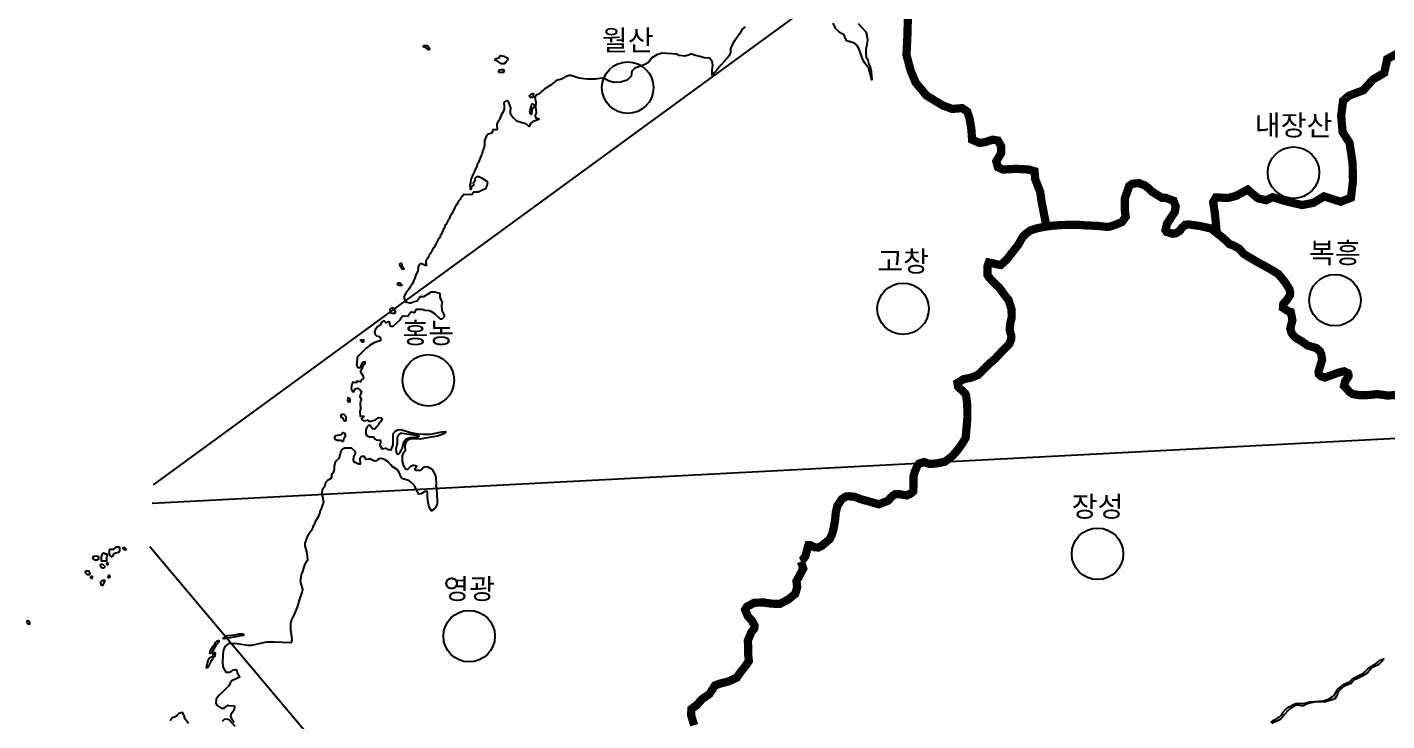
# Model space of a CAD drawing. Header units: millimetres. Extents: x -954552 to 1497340, y -301250 to 736091.
# Drawn here: x 129880 to 195883, y 194640 to 228327 of the extents above; entities that cross this region are included whole.
import ezdxf
from ezdxf.enums import TextEntityAlignment as Align

# ---------------------------------------------------------------- set-up
doc = ezdxf.new("R2010")
doc.units = ezdxf.units.MM
for name, color, linetype in [('2121', 7, 'Continuous'), ('2122', 7, 'Continuous'), ('2411', 7, 'Continuous'), ('AWS', 4, 'Continuous'), ('AWS명', 2, 'Continuous'), ('MAIN-RIVER', 5, 'Continuous'), ('티센', 6, 'Continuous')]:
    doc.layers.add(name, color=color, linetype=linetype)
doc.styles.get("Standard").update_dxf_attribs({"font": ''})
doc.styles.get('Standard').set_extended_font_data('Gulim')

msp = doc.modelspace()

# ---------------------------------------------------------------- linework, layer by layer
at = {"layer": '2121', "color": 7}
for points in [[(170227, 228502), (170379, 228320), (170588, 228100), (170643, 227921), (170670, 227700), (170629, 227410), (170600, 227245), (170588, 227078), (170614, 226872), (170684, 226761), (170726, 226569), (170794, 226472), (170849, 226167), (170890, 225767), (170738, 226320), (170532, 226596), (170408, 226845), (170312, 227107), (170256, 227286), (170159, 227451), (170035, 227548), (169827, 227618), (169662, 227659), (169592, 227811), (169537, 227949), (169413, 228017), (169290, 228100), (169137, 228252), (169013, 228528)], [(164732, 228349), (164594, 228226), (164470, 228020), (164235, 227673), (164112, 227509), (164015, 227288), (164029, 227107), (163959, 226942), (163739, 226680), (163545, 226487), (163310, 226196), (163201, 226087), (163158, 225934), (163131, 226046), (163131, 226237), (163158, 226487), (163131, 226666), (163007, 226818), (162744, 226845), (162538, 226901), (162276, 226969), (162082, 227039), (161985, 226969), (161806, 226927), (161530, 226956), (161404, 227024), (160949, 227053), (160700, 227068), (160452, 226983), (160203, 226833), (160038, 226612), (159830, 226501), (159513, 226390), (159360, 226322), (159237, 226184), (159196, 225949), (159002, 225755), (158685, 225658), (158353, 225646), (158104, 225728), (157939, 225825), (157786, 225852), (157455, 225796), (157220, 225796), (157078, 225805), (156912, 225817), (156679, 225853), (156566, 225878), (156266, 225979), (156179, 225973), (155975, 225892), (155949, 225871), (155888, 225847), (155888, 225847), (155860, 225823), (155579, 225731), (155288, 225509), (155254, 225495), (155235, 225472), (155022, 225342), (154827, 225182), (154721, 225076), (154627, 225037), (154527, 224933), (154564, 224671), (154557, 224446), (154594, 224196), (154587, 224146), (154537, 224059), (154537, 223990), (154581, 223909), (154706, 223896), (154718, 223883), (154717, 223840), (154411, 223731), (154318, 223647), (154318, 223647), (154254, 223510), (154223, 223525), (154123, 223616), (153700, 223748), (153599, 223805), (153462, 223933), (153350, 224100), (153340, 224235), (153357, 224412), (153264, 224671), (153208, 224737), (153133, 224743), (153033, 224691), (153014, 224667), (153039, 224487), (153029, 224349), (152964, 224184), (152893, 224053), (152803, 223846), (152772, 223805), (152686, 223632), (152680, 223576), (152703, 223383), (152698, 223363), (152673, 223348), (152492, 223336), (152454, 223221), (152430, 223183), (152266, 223124), (152166, 223014), (152166, 223014), (152078, 222828), (152084, 222590), (152024, 222387), (152007, 222360), (151964, 222191), (151914, 222103), (151829, 221854), (151798, 221841), (151811, 221829), (151801, 221779), (151731, 221660), (151713, 221572), (151574, 221298), (151568, 221248), (151494, 221118), (151446, 221000), (151423, 220967), (151397, 220759), (151373, 220655), (151378, 220493), (151385, 220454), (151398, 220442), (151423, 220467), (151435, 220467), (151448, 220492), (151466, 220611), (151479, 220626), (151554, 220642), (151567, 220654), (151554, 220779), (151624, 220885), (151624, 220885), (151624, 220998), (151712, 221082), (151805, 221069), (151937, 221016), (152198, 220846), (152229, 220815), (152191, 220616), (152179, 220603), (152135, 220472), (151835, 220347), (151797, 220319), (151548, 220311), (151522, 220286), (151472, 220186), (151053, 220193), (151028, 220168), (151003, 220106), (150909, 220000), (150909, 219975), (150802, 219857), (150740, 219720), (150633, 219563), (150488, 219257), (150413, 219151), (150369, 219027), (150336, 218984), (150200, 218733), (150175, 218708), (150137, 218583), (150061, 218446), (149979, 218264), (149979, 218264), (149949, 218224), (149904, 218115), (149816, 217990), (149725, 217792), (149622, 217610), (149559, 217535), (149559, 217535), (149455, 217339), (149392, 217251), (149308, 217088), (149265, 217028), (149235, 216960), (149227, 216911), (149236, 216845), (149254, 216808), (149257, 216748), (149214, 216752), (149045, 216830), (148964, 216833), (148908, 216793), (148864, 216686), (148838, 216474), (148750, 216299), (148706, 216137), (148649, 216037), (148624, 215944), (148556, 215833), (148512, 215779), (148506, 215758), (148468, 215713), (148468, 215688), (148408, 215629), (148380, 215563), (148298, 215470), (148185, 215257), (148185, 215164), (148247, 214983), (148247, 214983), (148440, 214944), (148503, 214944), (148668, 215004), (148809, 215043), (148960, 215243), (149129, 215255), (149510, 215466), (149666, 215466), (149892, 215403), (149916, 215366), (149913, 215222), (149922, 215159), (150022, 214959), (149997, 214832), (150002, 214566), (150114, 214347), (150117, 214265), (150117, 214265), (150117, 214265), (150032, 214163), (150032, 214163), (150007, 214152), (149939, 214153), (149664, 214410), (149489, 214523), (149392, 214548), (149206, 214573), (149020, 214617), (148796, 214616), (148742, 214592), (148665, 214462), (148611, 214463), (148533, 214485), (148489, 214478), (148364, 214276), (148139, 214289), (148106, 214275), (147982, 214145), (147982, 214121), (147625, 213791), (147538, 213784), (147488, 213891), (147488, 213960), (147457, 214004), (147426, 214018), (147366, 214005), (147354, 213990), (147288, 213972), (147282, 214003), (147251, 214022), (147213, 214072), (147104, 213994), (147005, 213838), (146885, 213774), (146786, 213668), (146736, 213526), (146778, 213406), (146842, 213342), (146984, 213307), (147034, 213243), (147034, 213151), (147012, 213101), (146892, 213059), (146686, 212974), (146495, 212860), (146318, 212726), (146070, 212478), (145921, 212315), (145903, 212244), (145885, 212020), (145865, 211920), (145927, 211804), (146040, 211788), (146064, 211814), (146089, 211887), (146132, 211965), (146141, 212011), (146177, 212063), (146196, 212075), (146283, 212078), (146246, 211938), (146164, 211832), (146121, 211719), (146064, 211651), (146064, 211595), (146182, 211375), (146201, 211275), (146182, 211270), (146088, 211182), (146062, 211101), (145903, 211138), (145843, 211057), (145694, 211083), (145650, 211015), (145612, 210827), (145618, 210733), (145673, 210630), (145736, 210621), (145780, 210727), (145780, 210727), (145809, 210758), (145843, 210783), (145930, 210789), (145999, 210760), (146105, 210639), (146066, 210492), (146036, 210426), (146036, 210395), (146085, 210245), (146085, 210189), (146066, 210157), (146041, 210070), (146053, 209757), (146022, 209664), (146039, 209439), (146046, 209430), (146215, 209441), (146208, 209410), (146150, 209364), (146144, 209344), (146108, 209308), (146108, 209289), (146208, 209213), (146401, 209238), (146476, 209194), (146564, 209188), (146789, 209262), (146945, 209368), (147065, 209355), (147108, 209308), (147108, 209289), (147108, 209289), (147026, 209162), (146930, 209036), (146926, 209005), (146791, 208872), (146788, 208843), (146751, 208806), (146651, 208825), (146526, 208981), (146445, 208975), (146388, 208919), (146319, 208776), (146325, 208582), (146375, 208494), (146500, 208425), (146687, 208425), (146774, 208312), (146824, 208287), (147017, 208268), (147030, 208243), (147036, 208136), (147030, 208105), (146992, 208068), (146992, 208024), (147117, 207855), (147286, 207882), (147391, 207817), (147510, 207801), (147567, 207810), (147554, 207835), (147617, 207948), (147642, 208054), (147642, 208054), (147649, 208197), (147643, 208503), (147668, 208610), (147693, 208650), (147750, 208703), (147869, 208772), (147869, 208772), (148026, 208784), (148481, 208645), (148854, 208585), (149099, 208557), (149481, 208568), (150013, 208667), (150049, 208682), (150049, 208682), (150181, 208688), (150188, 208644), (150111, 208580), (150111, 208580), (149792, 208467), (149120, 208350), (148949, 208325), (148568, 208333), (148399, 208302), (148324, 208249), (148324, 208237), (148242, 208127), (148210, 208008), (148229, 207746), (148127, 207621), (148085, 207503), (148078, 207259), (148133, 207059), (148192, 206942), (148233, 206884), (148258, 206871), (148364, 206852), (148364, 206865), (148502, 207005), (148502, 207005), (148596, 207058), (148645, 207057), (148783, 207017), (148732, 206910), (148701, 206870), (148701, 206845), (148764, 206820), (148983, 206817), (149002, 206826), (149082, 206931), (149116, 206955), (149170, 206981), (149278, 206987), (149396, 206946), (149477, 206899), (149532, 206840), (149670, 206617), (149719, 206455), (149737, 206111), (149724, 206055), (149749, 205968), (149749, 205817), (149773, 205742), (149770, 205537), (149782, 205449), (149785, 205186), (149678, 204968), (149634, 204924), (149634, 204912), (149502, 204841), (149502, 204841), (149398, 205016), (149341, 205237), (149315, 205488), (149311, 205694), (149292, 205778), (149274, 205797), (149186, 205775), (148998, 205657), (148898, 205648), (148780, 205836), (148687, 206069), (148492, 206250), (148444, 206277), (148407, 206318), (148168, 206379), (148083, 206409), (148044, 206441), (147945, 206694), (147852, 206823), (147602, 206998), (147539, 207076), (147396, 207223), (147271, 207305), (147140, 207370), (147034, 207387), (146910, 207337), (146828, 207262), (146734, 207250), (146636, 207292), (146541, 207347), (146466, 207351), (146334, 207335), (146278, 207448), (146254, 207476), (146110, 207480), (146053, 207408), (146034, 207364), (146040, 207108), (145965, 207108), (145808, 207185), (145776, 207185), (145776, 207185), (145776, 207185), (145722, 207278), (145722, 207319), (145741, 207463), (145741, 207463), (145810, 207630), (145815, 207677), (145804, 207715), (145617, 207880), (145305, 207884), (145192, 207829), (145129, 207767), (145046, 207512), (145022, 207398), (144847, 207242), (144830, 207201), (144790, 207028), (144790, 206830), (144764, 206793), (144727, 206686), (144658, 206618), (144645, 206480), (144608, 206386), (144457, 206309), (144376, 206225), (144376, 206212), (144357, 206194), (144306, 206006), (144200, 205863), (144187, 205675), (144261, 205269), (144248, 205201), (144215, 205127), (144172, 204969), (144110, 204851), (144067, 204698), (144067, 204698), (144049, 204671), (143997, 204507), (143865, 204301), (143778, 204110), (143749, 204069), (143742, 204035), (143667, 203873), (143476, 203572), (143463, 203524), (143435, 203483), (143428, 203448), (143409, 203422), (143402, 203386), (143356, 203290), (143355, 203140), (143443, 202846), (143476, 202629), (143485, 202459), (143473, 202415), (143408, 202332), (143340, 202209), (143247, 201891), (143240, 201841), (143196, 201784), (143167, 201654), (143152, 201466), (143139, 201453), (143166, 201300), (143244, 201041), (143232, 200916), (143106, 200552), (142989, 200152), (142823, 199768), (142706, 199537), (142657, 199350), (142657, 199036), (142706, 198767), (142723, 198535), (142675, 198435), (142274, 198449), (141856, 198466), (141504, 198466), (141120, 198383), (140772, 198300), (140585, 198300), (140184, 198366), (139936, 198401), (139635, 198383), (139469, 198249), (139400, 198017), (139383, 197800), (139369, 197482), (139383, 197264), (139452, 197116), (139518, 196998), (139670, 196998), (139784, 197033), (139870, 197099), (140019, 197133), (140053, 197081), (140070, 196981), (140084, 196933), (140153, 196850), (140184, 196815), (140184, 196763), (140084, 196715), (139818, 196580), (139735, 196480), (139684, 196363), (139535, 196214), (139369, 196031), (139183, 195862), (139051, 195696), (139034, 195496), (139100, 195378), (139200, 195313), (139300, 195261), (139435, 195261), (139570, 195347), (139620, 195394), (139650, 195380), (139924, 195375), (139947, 195360), (139947, 195360), (139945, 195300), (139911, 195138), (139761, 194939), (139748, 194863), (139754, 194826), (139816, 194722), (139923, 194580)], [(137710, 194512), (137541, 194728), (137492, 194932), (137424, 195050), (137242, 195004), (137148, 194895), (137148, 194882), (137117, 194858), (136923, 194780), (136823, 194639)], [(139984, 194363), (139697, 194676), (139592, 194719), (139435, 194701), (139342, 194608)]]:
    msp.add_lwpolyline(points, dxfattribs=at)
at = {"layer": '2122', "color": 7}
for points in [[(149243, 227324), (149134, 227362), (149115, 227384), (149115, 227422), (149159, 227443), (149280, 227436), (149315, 227421), (149377, 227337), (149403, 227271), (149396, 227227), (149359, 227234), (149243, 227324), (149243, 227324)], [(152907, 226548), (152706, 226681), (152619, 226707), (152600, 226751), (152619, 226785), (152646, 226802), (152789, 226837), (152807, 226856), (152832, 226934), (152857, 226947), (152928, 226943), (153038, 226918), (153051, 226902), (153207, 226818), (153207, 226749), (153194, 226724), (153115, 226645), (153069, 226556), (153037, 226547), (152907, 226548), (152907, 226548)], [(152898, 226142), (153018, 226143), (153030, 226212), (152999, 226250), (152896, 226262), (152786, 226241), (152755, 226206), (152755, 226163), (152768, 226147), (152898, 226142), (152898, 226142)], [(154448, 224996), (154445, 224928), (154415, 224906), (154308, 224916), (154259, 224983), (154265, 225003), (154321, 225056), (154433, 225099), (154452, 225090), (154448, 224996), (154448, 224996)], [(154476, 224602), (154501, 224478), (154469, 224426), (154432, 224395), (154394, 224341), (154374, 224267), (154363, 224118), (154350, 224090), (154306, 224097), (154287, 224234), (154300, 224297), (154361, 224500), (154370, 224584), (154420, 224633), (154420, 224633)], [(148077, 216728), (148163, 216607), (148157, 216576), (148076, 216582), (147993, 216716), (147976, 216833), (148004, 216870), (148036, 216870), (148058, 216845), (148077, 216728), (148077, 216728)], [(147940, 215789), (147880, 215814), (147855, 215846), (147855, 215865), (147887, 215911), (147918, 215917), (147975, 215914), (148074, 215813), (148074, 215789), (148043, 215774), (147968, 215776), (147940, 215789), (147940, 215789)], [(147622, 214441), (147734, 214446), (147752, 214490), (147752, 214515), (147665, 214684), (147609, 214686), (147540, 214669), (147490, 214609), (147514, 214478), (147557, 214450), (147622, 214441), (147622, 214441)], [(146134, 213037), (146118, 213038), (146061, 213122), (146061, 213135), (146086, 213151), (146193, 213153), (146205, 213138), (146211, 213063), (146186, 213037), (146134, 213037), (146134, 213037)], [(145559, 210240), (145516, 210311), (145448, 210328), (145436, 210213), (145473, 210140), (145548, 210140), (145561, 210153), (145566, 210228), (145559, 210240), (145559, 210240)], [(145346, 209363), (145346, 209209), (145276, 209191), (145206, 209352), (145127, 209375), (145115, 209391), (145115, 209475), (145129, 209505), (145153, 209528), (145207, 209531), (145265, 209518), (145296, 209484), (145345, 209386), (145346, 209363), (145346, 209363)], [(145068, 208255), (144930, 208260), (144862, 208292), (144818, 208373), (144819, 208454), (144875, 208504), (145125, 208547), (145188, 208625), (145244, 208638), (145269, 208632), (145313, 208550), (145313, 208459), (145300, 208422), (145244, 208353), (145218, 208229), (145199, 208210), (145174, 208207), (145118, 208254), (145068, 208255), (145068, 208255)], [(148902, 208457), (148869, 208474), (148083, 208596), (147987, 208594), (147962, 208584), (147897, 208487), (147853, 208449), (147837, 208410), (147834, 208215), (147842, 208109), (147780, 207865), (147791, 207685), (147854, 207604), (147910, 207584), (147910, 207597), (147980, 207674), (147980, 207687), (148041, 207765), (148066, 207840), (148079, 207853), (148174, 208202), (148262, 208317), (148333, 208349), (148493, 208396), (148869, 208433), (148902, 208457), (148902, 208457)], [(133212, 202466), (133274, 202466), (133356, 202505), (133355, 202572), (133319, 202628), (133238, 202633), (133125, 202625), (133062, 202585), (133068, 202523), (133081, 202523), (133131, 202479), (133169, 202466), (133212, 202466), (133212, 202466)], [(133738, 202592), (133737, 202421), (133725, 202396), (133493, 202400), (133488, 202599), (133513, 202702), (133513, 202741), (133557, 202790), (133613, 202799), (133632, 202774), (133682, 202743), (133737, 202743), (133756, 202755), (133769, 202739), (133768, 202690), (133738, 202592), (133738, 202592)], [(134127, 202779), (134338, 202844), (134338, 202857), (134382, 202912), (134382, 203038), (134357, 203066), (134207, 203070), (134167, 203056), (134050, 202963), (133895, 202964), (133857, 202926), (133856, 202770), (133888, 202664), (133949, 202620), (133994, 202612), (134025, 202632), (134062, 202707), (134075, 202757), (134127, 202779), (134127, 202779)], [(134588, 202949), (134538, 202987), (134525, 203025), (134569, 203056), (134600, 203057), (134675, 202993), (134657, 202931), (134607, 202937), (134588, 202949), (134588, 202949)], [(133629, 202149), (133636, 202112), (133611, 202071), (133580, 202051), (133517, 202052), (133450, 202126), (133442, 202215), (133480, 202252), (133536, 202252), (133617, 202174), (133629, 202149), (133629, 202149)], [(133805, 202262), (133805, 202296), (133788, 202307), (133766, 202314), (133744, 202301), (133731, 202283), (133727, 202261), (133735, 202241), (133745, 202227), (133767, 202220), (133787, 202230), (133806, 202255), (133805, 202262), (133805, 202262)], [(132787, 201751), (132723, 201814), (132711, 201879), (132723, 201904), (132767, 201929), (132855, 201926), (132917, 201800), (132910, 201735), (132898, 201723), (132810, 201729), (132787, 201751), (132787, 201751)], [(133053, 201644), (133025, 201652), (132984, 201642), (132955, 201625), (132954, 201604), (132969, 201586), (133000, 201576), (133030, 201576), (133054, 201607), (133053, 201644), (133053, 201644)], [(133601, 201334), (133537, 201214), (133508, 201215), (133453, 201297), (133459, 201385), (133515, 201459), (133547, 201471), (133628, 201471), (133634, 201390), (133601, 201334), (133601, 201334)], [(133907, 201642), (133888, 201678), (133854, 201695), (133824, 201695), (133807, 201664), (133802, 201623), (133825, 201603), (133868, 201597), (133894, 201621), (133907, 201642), (133907, 201642)], [(129994, 199411), (129998, 199337), (129967, 199321), (129930, 199331), (129899, 199374), (129880, 199462), (129886, 199493), (129949, 199499), (129992, 199449), (129994, 199411), (129994, 199411)], [(139371, 198639), (139520, 198735), (139622, 198776), (139952, 198812), (140176, 198861), (140345, 198870), (140383, 198845), (140389, 198814), (140345, 198783), (140109, 198734), (139437, 198626), (139371, 198639), (139371, 198639)], [(138984, 198217), (138843, 197965), (138784, 197909), (138759, 197909), (138756, 198003), (138775, 198053), (138900, 198252), (139001, 198389), (139020, 198446), (139101, 198530), (139151, 198548), (139188, 198539), (139188, 198502), (139157, 198433), (139060, 198336), (139060, 198323), (138984, 198217), (138984, 198217)], [(138841, 197583), (138772, 197482), (138751, 197422), (138696, 197331), (138654, 197234), (138610, 197209), (138591, 197213), (138585, 197247), (138674, 197628), (138744, 197709), (138867, 197762), (138899, 197765), (138916, 197868), (138949, 197940), (138969, 197955), (139000, 197952), (139006, 197946), (138993, 197777), (138912, 197715), (138841, 197583), (138841, 197583)]]:
    msp.add_lwpolyline(points, dxfattribs=at)
at = {"layer": '2411', "const_width": 400}
for points in [[(179360, 218649), (179128, 219827), (179054, 220333), (178817, 220933), (178782, 221333), (178499, 221413), (177889, 221449), (177244, 221413), (177005, 221529), (176925, 221812), (177164, 222218), (177164, 222537), (177005, 222820), (176758, 222863), (176359, 222740), (176113, 222704), (175750, 222863), (175714, 223386), (175634, 223871), (175511, 224234), (175271, 224394), (174786, 224357), (174343, 224517), (173538, 225003), (173009, 225641), (172770, 226207), (172566, 226975), (172610, 227903), (172646, 229310)], [(187629, 218325), (187546, 219194), (187454, 219834), (187585, 220060), (188168, 220031), (188562, 220133), (189130, 220439), (189623, 220017), (190021, 219921), (190343, 220070), (190992, 219870), (191775, 219688), (192312, 219794), (192833, 220109), (193645, 219849), (194141, 220045), (194241, 220874), (194220, 221739), (194072, 222713), (193738, 223233), (193668, 224026), (193760, 224753), (194047, 225001), (194742, 225263), (195210, 225788), (195759, 226107), (195902, 226782), (196757, 227248)], [(167429, 202400), (167501, 202433), (167661, 202636), (167734, 202913), (167807, 203175), (167894, 203175), (168083, 203073), (168287, 203058), (168461, 203146), (168840, 203466), (168840, 203466), (168956, 203713), (169029, 203975), (169102, 204412), (169131, 204746), (169204, 205067), (169436, 205416), (169626, 205532), (169757, 205547), (170062, 205518), (170353, 205401), (170615, 205329), (170877, 205256), (171219, 205154), (171670, 205329), (171874, 205561), (172019, 205649), (172209, 205649), (172572, 205590), (172776, 205678), (172893, 205780), (172907, 206158), (172907, 206522), (172965, 206726), (173096, 207031), (173184, 207133), (173416, 207206), (173664, 207118), (173795, 207118), (174071, 207148), (174275, 207191), (174421, 207220), (174421, 207220), (174668, 207395), (174828, 207540), (175017, 207759), (175265, 208093), (175439, 208385), (175519, 209316), (175519, 209840), (175505, 210087), (175461, 210436), (175403, 210553), (175185, 210757), (175068, 210873), (175039, 211048), (175345, 211237), (175679, 211295), (176043, 211441), (176291, 211688), (176611, 212008), (176873, 212226), (176989, 212357), (177266, 212648), (177557, 212939), (177644, 213158), (177658, 213318), (177571, 213638), (177615, 214002), (177673, 214220), (177666, 214627), (177520, 215079), (177302, 215355), (177069, 215675), (177069, 215675), (176822, 215908), (176603, 216141), (176502, 216286), (176502, 216723), (176560, 216898), (176720, 216869), (176953, 216810), (177142, 216781), (177433, 217043), (178000, 217771), (178204, 218135), (178379, 218309), (178583, 218455), (178888, 218557), (179325, 218644), (179659, 218688), (180096, 218717), (180576, 218731), (180882, 218731), (181246, 218702), (181551, 218688), (181900, 218673), (182264, 218629), (182453, 218644), (182745, 218746), (183021, 218862), (183210, 219124), (183167, 219401), (183159, 219997), (183276, 220317), (183378, 220623), (183378, 220623), (183538, 220725), (183858, 220754), (183989, 220696), (184120, 220652), (184338, 220492), (184498, 220332), (184964, 220041), (185138, 220041), (185531, 219895), (185633, 219619), (185590, 219357), (185342, 218979), (185211, 218775), (185138, 218469), (185197, 218382), (185488, 218295), (185648, 218324), (185822, 218426), (185939, 218586), (186099, 218731), (186288, 218746), (186681, 218688), (186885, 218658), (187365, 218542), (187962, 218062), (188253, 217785), (188398, 217742), (188718, 217567), (188951, 217305), (189664, 216883), (189970, 216723), (189970, 216723), (190348, 216505), (190625, 216330), (190945, 215937), (191149, 215617), (191192, 215428), (191178, 215311), (191032, 215079), (190857, 214889), (190843, 214700), (191105, 214526), (191221, 214496), (191301, 214089), (191229, 213827), (191199, 213696), (191258, 213478), (191345, 213361), (191461, 213245), (191752, 213070), (192043, 212867), (192451, 212750), (192640, 212590), (192698, 212459), (192742, 212168), (192596, 211688), (192567, 211586), (192582, 211470), (192698, 211368), (192873, 211310), (193470, 211528), (193673, 211586), (193804, 211615), (193804, 211615), (193993, 211528), (194023, 211455), (194023, 211368), (193863, 211135), (193804, 210902), (194095, 210596), (194226, 210509), (194576, 210451), (194808, 210451), (195187, 210480), (195405, 210509), (195929, 210436), (196322, 210465)], [(167445, 202365), (167555, 202033), (167223, 201424), (167260, 201128), (167168, 200814), (166835, 200537), (166411, 200316), (165967, 200334), (165617, 200390), (165173, 200371), (164823, 200186), (164730, 200039), (164860, 199725), (165063, 199503), (165192, 199263), (165173, 199116), (165026, 198931), (164860, 198525), (164878, 198303), (164878, 197878), (164915, 197546), (164749, 197306), (164490, 196974), (164324, 196734), (163918, 196549), (163549, 196457), (163272, 196364), (163142, 196161), (162995, 195940), (162625, 195681), (162385, 195404), (162385, 195404), (162127, 195220), (162108, 194924), (162256, 194426)]]:
    msp.add_lwpolyline(points, dxfattribs=at)
at = {"layer": 'AWS'}
for centre in [(159033, 225390), (191356, 221262), (172400, 214652), (193364, 215067), (149355, 211177), (181840, 202749), (151334, 198752)]:
    msp.add_circle(centre, 1250, dxfattribs=at)
at = {"layer": 'MAIN-RIVER'}
for points in [[(194237, 196689), (194713, 196944), (194944, 197156), (195019, 197212), (195320, 197399), (195557, 197579), (195722, 197646), (195709, 197592), (195507, 197392), (195425, 197340), (195163, 197206), (194939, 196964), (194684, 196817), (194426, 196683), (194426, 196683)], [(190257, 194555), (190355, 194664), (190482, 194699), (190716, 194870), (190718, 194885), (190821, 194998), (190824, 195026), (190984, 195211), (190997, 195211), (191022, 195239), (191034, 195239), (191146, 195325), (191385, 195453), (191516, 195490), (191860, 195476), (192122, 195570), (192810, 195612), (193054, 195686), (193273, 195842), (193360, 195929), (193404, 196022), (193486, 196142), (193486, 196154), (193620, 196276), (193632, 196276), (193632, 196276), (193812, 196415), (194074, 196540), (194237, 196689), (194306, 196735), (194306, 196735)], [(194426, 196683), (194281, 196608), (194225, 196555), (194151, 196457), (194111, 196430), (193886, 196357), (193754, 196268), (193707, 196225), (193680, 196222), (193673, 196203), (193661, 196203), (193655, 196185), (193642, 196185), (193642, 196172), (193498, 196016), (193466, 195891), (193366, 195703), (193285, 195670), (192909, 195561), (192366, 195544), (192128, 195501), (191987, 195455), (191864, 195379), (191847, 195370), (191728, 195375), (191616, 195400), (191491, 195396), (191348, 195336), (191159, 195213), (190849, 194876), (190846, 194848), (190846, 194848), (190715, 194719), (190639, 194667), (190301, 194506)]]:
    msp.add_lwpolyline(points, dxfattribs=at)
at = {"layer": '티센'}
for points in [[(194952, 249156), (136000, 206096)], [(135948, 205203), (203804, 208760)], [(135826, 203110), (173252, 158638)]]:
    msp.add_lwpolyline(points, dxfattribs=at)

# ---------------------------------------------------------------- texts
at = {"layer": 'AWS명'}
for s, p in [('월산', (159033, 226890)), ('내장산', (191356, 222762)), ('복흥', (193364, 216567)), ('고창', (172400, 216152)), ('홍농', (149355, 212677)), ('장성', (181840, 204249)), ('영광', (151334, 200252))]:
    msp.add_text(s, height=1000, dxfattribs=at).set_placement(p, align=Align.BOTTOM_CENTER)

doc.saveas('drawing.dxf')
